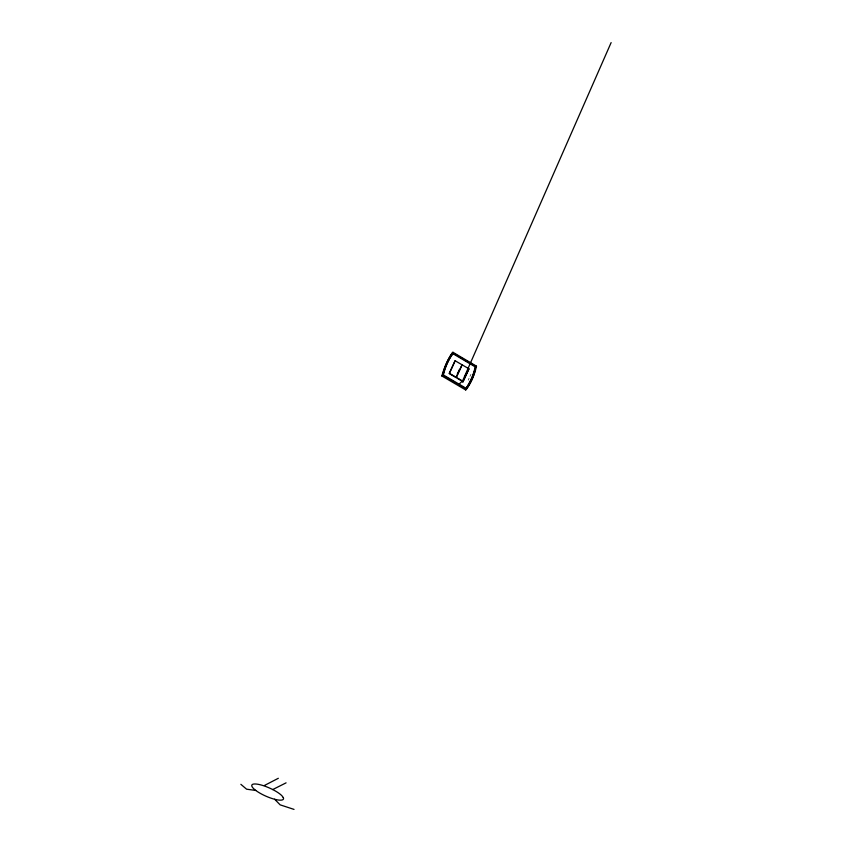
<?xml version="1.0" encoding="UTF-8"?>
<svg xmlns="http://www.w3.org/2000/svg" width="852" height="852" viewBox="0 0 852 852"><rect width="100%" height="100%" fill="white"/><g stroke="black" fill="none" stroke-linecap="round" stroke-linejoin="round"><path stroke-width="0.64" stroke-dasharray="4.26 3.19" d="M468.28 380.141A62.1 45.316 -23.7 0 1 469.079 378.213M469.963 376.296A62.1 45.316 -23.7 0 1 470.943 374.379"/><path stroke-width="1.28" d="M443.317 373.826A84.465 68.895 49.5 0 1 451.88 354.837L453.2 353.143L475.693 366.435L474.873 368.415A86.02 71.451 41.4 0 1 466.577 387.468M475.693 366.435L475.341 367.979A86.073 71.472 41.4 0 1 467.034 387.032L466.161 388.32L443.381 374.955L443.764 373.378A84.518 68.916 49.5 0 1 452.316 354.389L453.2 353.143M451.507 355.252L452.913 352.259L476.481 366.179A86.829 72.1 41.4 0 1 466.449 389.215L465.682 389.939L441.837 375.956A60.013 27.285 -84.8 0 1 452.167 352.994L454.414 354.336M611.129 42.6L462.647 380.748L458.61 384.614M462.689 382.186L468.919 368.884M462.05 364.741L456.065 377.574L449.174 373.527L455.202 360.705M456.182 377.649L462.178 364.816M441.837 375.956L442.571 375.21A85.253 69.523 49.5 0 1 452.913 352.259M475.714 366.914L476.481 366.179M264.461 785.469L278.327 778.291M272.715 789.559L286.08 782.85M255.898 790.475L246.579 789.186L240.871 784.319M294.036 809.4L280.148 804.852L274.6 799.208M442.571 375.21L466.449 389.215M463.36 381.536L449.409 373.346L455.064 360.715L469.005 368.841L463.062 381.685L457.332 378.32M452.753 353.591L475.235 366.871M459.324 369.64A28.723 4.984 -59.6 0 1 457.311 373.964M475.405 368.841A60.439 42.419 -27.6 0 1 465.693 389.939M465.309 375.998A90.418 17.423 -59.1 0 1 466.172 374.06M466.289 373.74A28.691 5.144 -59.6 0 1 464.819 376.946M283.258 797.525L281.937 795.779A17.285 4.452 23.9 0 0 255.27 783.978A17.285 4.452 23.9 0 0 263.779 795.182A17.285 4.452 23.9 0 0 283.258 797.525"/></g></svg>
